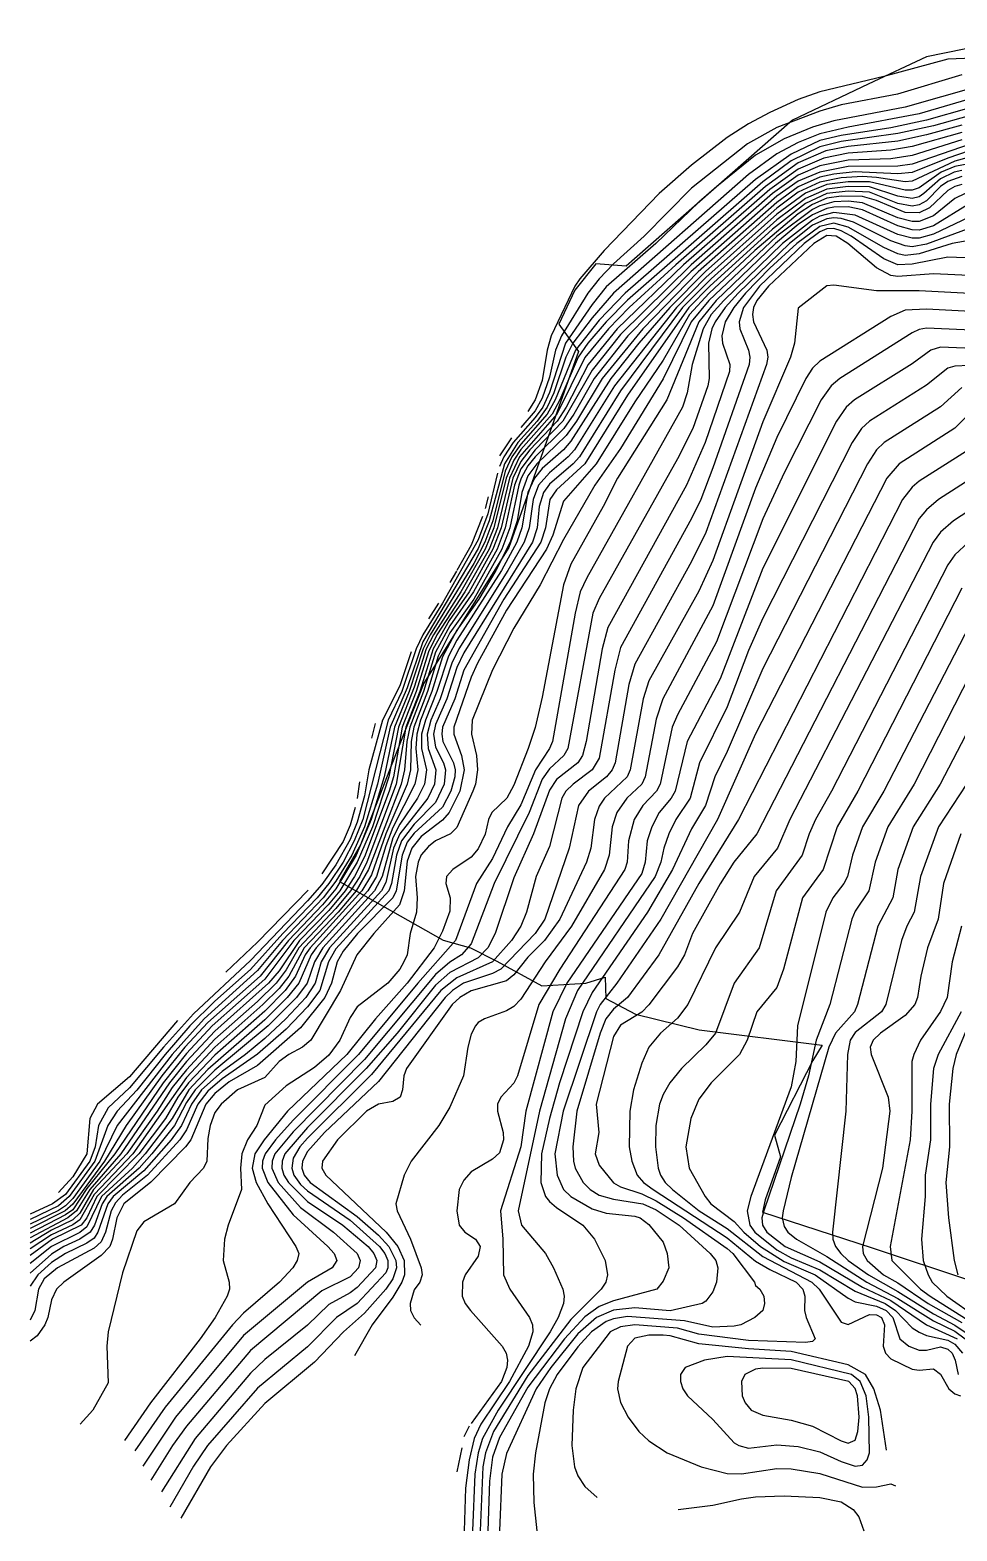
# Model space of a CAD drawing. Header units: metres. Extents: x -65 to 517, y -36 to 397.
# Drawn here: x -65.3 to 130.2, y -36 to 280.5 of the extents above; entities that cross this region are included whole.
import ezdxf

# ---------------------------------------------------------------- set-up
doc = ezdxf.new("R2010")
doc.units = ezdxf.units.M
for name, color, linetype in [('CONTOURS_1M', 3, 'Continuous'), ('CONTOURS_5M_INDEX', 4, 'Continuous'), ('SITE_BOUNDARY', 6, 'Continuous')]:
    doc.layers.add(name, color=color, linetype=linetype)

msp = doc.modelspace()

# ---------------------------------------------------------------- linework, layer by layer
at = {"layer": 'CONTOURS_1M'}
for points in [[(151, 280.49, 1), (147.72, 278.82, 1), (143.85, 275.99, 1), (141.72, 275.2, 1), (138.72, 274.79, 1), (128.22, 274.37, 1), (114.72, 270.67, 1), (101.22, 267.48, 1), (96.72, 265.85, 1), (90.72, 263.09, 1), (86.22, 260.7, 1), (81.72, 257.8, 1), (74.22, 251.98, 1), (67.37, 245.99, 1), (55.78, 233.99, 1), (50.64, 227.99, 1), (49.62, 226.49, 1), (44.58, 215.99, 1), (43.73, 212.99, 1), (42.72, 206.58, 1), (41.26, 202.49, 1), (39.72, 200.08, 1)], [(141.72, 270.63, 3), (119.22, 264.21, 3), (104.22, 261.36, 3), (99.72, 260.01, 3), (93.72, 257.55, 3), (87.72, 254.12, 3), (79.55, 247.49, 3), (75.72, 244.21, 3), (66.67, 235.49, 3), (56.22, 226.34, 3), (53.22, 222.59, 3), (47.66, 214.49, 3), (44.22, 204.05, 3), (42.82, 200.99, 3), (41.22, 198.75, 3), (36.59, 193.49, 3), (34.62, 190.49, 3), (33.72, 188.44, 3)], [(131.22, 271.03, 2), (117.66, 266.99, 2), (105.72, 264.7, 2), (101.22, 263.38, 2), (92.22, 259.93, 2), (86.02, 256.49, 2), (74.22, 247.14, 2), (64.21, 236.99, 2), (57.72, 231.18, 2), (54.72, 228.05, 2), (52.36, 224.99, 2), (46.76, 215.99, 2), (45.52, 212.99, 2), (44.22, 207.28, 2), (42.72, 202.89, 2), (41.22, 200.21, 2), (38.22, 196.7, 2)], [(136.35, 266.99, 4), (122.22, 262.8, 4), (107.22, 260.04, 4), (101.22, 258.62, 4), (96.72, 256.8, 4), (92.22, 254.36, 4), (86.22, 250.02, 4), (57.73, 224.99, 4), (53.22, 219.79, 4), (49.2, 214.49, 4), (47.72, 211.49, 4), (45.14, 203.99, 4), (43.77, 200.99, 4), (41.62, 197.99, 4), (37.56, 193.49, 4), (34.75, 188.99, 4), (31.55, 176.99, 4), (29.22, 171.17, 4), (17.56, 151.49, 4), (14.22, 141.76, 4), (10.69, 133.49, 4), (7.96, 121.49, 4), (5.27, 112.49, 4), (2.56, 106.49, 4), (-0.78, 101.01, 4), (-3.46, 97.49, 4), (-12.03, 88.49, 4), (-17.28, 82.17, 4), (-28.55, 71.99, 4), (-35.33, 64.49, 4), (-46.87, 49.49, 4), (-50.59, 41.99, 4), (-56.28, 34.11, 4), (-57.78, 32.54, 4), (-59.28, 31.58, 4), (-65.28, 28.69, 4)], [(132.72, 262.41, 6), (125.22, 260.31, 6), (117.72, 258.64, 6), (105.72, 256.99, 6), (101.22, 255.85, 6), (95.22, 252.88, 6), (89.22, 248.49, 6), (60.72, 223.55, 6), (56.22, 218.97, 6), (52.35, 214.49, 6), (50.29, 211.49, 6), (46.44, 202.49, 6), (44.79, 199.49, 6), (38.22, 192.05, 6), (36.72, 189.78, 6), (35.14, 185.99, 6), (32.54, 175.49, 6), (30.72, 170.99, 6), (25.58, 161.99, 6), (19.79, 152.99, 6), (18.28, 149.99, 6), (15.72, 141.92, 6), (12.4, 133.49, 6), (10.37, 122.99, 6), (6.95, 112.49, 6), (3.72, 105.01, 6), (0.05, 98.99, 6), (-2.39, 95.99, 6), (-9.62, 88.49, 6), (-15.78, 80.33, 6), (-26.85, 70.49, 6), (-32.28, 64.7, 6), (-37.21, 58.49, 6), (-47.37, 43.49, 6), (-53.28, 36.22, 6), (-56.28, 31.74, 6), (-57.78, 30.62, 6), (-65.28, 26.81, 6)], [(131.22, 260.41, 7), (123.72, 258.37, 7), (117.72, 257.07, 7), (107.22, 255.93, 7), (102.51, 254.99, 7), (96.72, 252.45, 7), (89.81, 247.49, 7), (70.9, 230.99, 7), (61.03, 221.99, 7), (56.67, 217.49, 7), (51.72, 211.41, 7), (45.82, 199.49, 7), (37.96, 190.49, 7), (35.83, 185.99, 7), (33.27, 175.49, 7), (31.51, 170.99, 7), (26.42, 161.99, 7), (20.52, 152.99, 7), (18.72, 149.36, 7), (16.13, 140.99, 7), (13.2, 133.49, 7), (11.35, 122.99, 7), (10.43, 119.99, 7), (5.22, 106.11, 7), (3.12, 101.99, 7), (1.17, 98.99, 7), (-2.28, 94.86, 7), (-8.48, 88.49, 7), (-12.78, 82.11, 7), (-14.98, 79.49, 7), (-26.28, 69.4, 7), (-32.28, 62.96, 7), (-35.87, 58.49, 7), (-46.14, 43.49, 7), (-52.66, 35.99, 7), (-55.46, 31.49, 7), (-57.28, 29.99, 7), (-65.28, 25.8, 7)], [(155.22, 259.86, 12), (129.72, 252.84, 12), (120.72, 248.61, 12), (119.22, 248.47, 12), (113.22, 249.41, 12), (110.22, 249.58, 12), (105.72, 249.29, 12), (101.22, 248.44, 12), (96.72, 246.27, 12), (92.22, 242.89, 12), (77.22, 229.63, 12), (69.63, 221.99, 12), (63.06, 214.49, 12), (57.18, 206.99, 12), (48.72, 193.76, 12), (47.2, 191.99, 12), (42.72, 188.01, 12), (41.06, 185.99, 12), (39.68, 182.99, 12), (38.44, 175.49, 12), (37.36, 172.49, 12), (34.13, 166.49, 12), (24.72, 151.83, 12), (22.97, 148.49, 12), (20.51, 140.99, 12), (18.09, 134.99, 12), (17.29, 131.99, 12), (17.3, 128.99, 12), (18.3, 124.49, 12), (17.87, 121.49, 12), (16.43, 118.49, 12), (12.72, 113, 12), (11.22, 110.12, 12), (8.94, 101.99, 12), (7.34, 98.99, 12), (-3.56, 86.99, 12), (-5.33, 83.99, 12), (-6.86, 79.49, 12), (-9.1, 76.49, 12), (-15.07, 70.49, 12), (-26.28, 61.18, 12), (-30.48, 56.99, 12), (-32.28, 54.36, 12), (-34.85, 49.49, 12), (-39.61, 43.49, 12), (-42.23, 40.49, 12), (-49.06, 34.49, 12), (-50.04, 32.99, 12), (-51.68, 28.49, 12), (-52.62, 26.99, 12), (-54.78, 25.51, 12), (-58.15, 23.99, 12), (-60.78, 22.38, 12), (-65.28, 18.37, 12)], [(131.22, 258.85, 8), (120.72, 255.92, 8), (116.22, 255.15, 8), (107.22, 254.55, 8), (102.07, 253.49, 8), (96.72, 251.15, 8), (90.72, 246.86, 8), (72.53, 230.99, 8), (58.49, 217.49, 8), (52.41, 209.99, 8), (47.8, 200.99, 8), (45.85, 197.99, 8), (40.09, 191.99, 8), (38.22, 189.54, 8), (36.52, 185.99, 8), (34.06, 175.49, 8), (32.32, 170.99, 8), (27.3, 161.99, 8), (23.12, 155.99, 8), (19.72, 149.99, 8), (16.88, 140.99, 8), (13.99, 133.49, 8), (11.94, 121.49, 8), (5.71, 104.99, 8), (4.24, 101.99, 8), (2.3, 98.99, 8), (-0.78, 95.25, 8), (-8.6, 86.99, 8), (-11.28, 82.33, 8), (-13.41, 79.49, 8), (-17.28, 75.61, 8), (-26.28, 67.72, 8), (-32.28, 61.26, 8), (-35.28, 57.5, 8), (-38.44, 52.49, 8), (-44.89, 43.49, 8), (-51.87, 35.99, 8), (-54.78, 30.99, 8), (-56.28, 29.59, 8), (-60.78, 27.44, 8), (-65.28, 24.71, 8)], [(141.72, 258.12, 11), (128.22, 253.49, 11), (120.72, 250.43, 11), (117.72, 250.18, 11), (108.72, 250.58, 11), (104.22, 250.12, 11), (101.22, 249.46, 11), (96.72, 247.44, 11), (92.22, 244.14, 11), (75.58, 229.49, 11), (63.94, 217.49, 11), (55.38, 206.99, 11), (49.92, 197.99, 11), (47.74, 194.99, 11), (41.57, 188.99, 11), (39.72, 186.46, 11), (38.41, 182.99, 11), (37.41, 176.99, 11), (35.99, 172.49, 11), (32.91, 166.49, 11), (29.32, 160.49, 11), (24.72, 153.95, 11), (21.72, 148.35, 11), (19.47, 140.99, 11), (17.06, 134.99, 11), (16.27, 131.99, 11), (16.1, 128.99, 11), (16.46, 124.49, 11), (15.88, 121.49, 11), (11.22, 112.32, 11), (9.72, 108.49, 11), (7.75, 101.99, 11), (5.97, 98.99, 11), (-4.94, 86.99, 11), (-6, 85.49, 11), (-8.58, 79.49, 11), (-11.03, 76.49, 11), (-15.78, 71.78, 11), (-27.78, 61.32, 11), (-31.8, 56.99, 11), (-35.29, 50.99, 11), (-41.02, 43.49, 11), (-43.66, 40.49, 11), (-50.22, 34.49, 11), (-53.28, 28.12, 11), (-54.78, 26.93, 11), (-60.78, 23.99, 11), (-65.28, 20.39, 11)], [(131.22, 257.3, 9), (120.72, 254.02, 9), (116.22, 253.36, 9), (107.22, 253.08, 9), (101.22, 251.83, 9), (96.72, 249.87, 9), (91.3, 245.99, 9), (74.11, 230.99, 9), (59.22, 216.27, 9), (53.22, 208.78, 9), (47.08, 197.99, 9), (41.22, 191.99, 9), (38.22, 187.97, 9), (36.84, 184.49, 9), (34.91, 175.49, 9), (33.2, 170.99, 9), (28.23, 161.99, 9), (23.22, 154.86, 9), (20.22, 149.33, 9), (17.68, 140.99, 9), (14.82, 133.49, 9), (14.19, 130.49, 9), (13.7, 124.49, 9), (13.01, 121.49, 9), (6.11, 103.49, 9), (3.47, 98.99, 9), (-0.32, 94.49, 9), (-7.46, 86.99, 9), (-10.73, 80.99, 9), (-12.78, 78.41, 9), (-16.17, 74.99, 9), (-26.28, 66.02, 9), (-32.28, 59.63, 9), (-43.63, 43.49, 9), (-51.78, 34.94, 9), (-54.78, 29.59, 9), (-56.28, 28.56, 9), (-60.78, 26.46, 9), (-65.28, 23.5, 9)], [(138.93, 253.49, 13), (129.72, 251.69, 13), (126.87, 250.49, 13), (122.22, 247.2, 13), (120.72, 246.69, 13), (119.22, 246.69, 13), (111.72, 248.49, 13), (107.22, 248.45, 13), (102.72, 247.89, 13), (98.22, 246.06, 13), (92.22, 241.67, 13), (77.22, 228.29, 13), (71, 221.99, 13), (57.98, 205.49, 13), (49.5, 191.99, 13), (48.21, 190.49, 13), (44.22, 187.12, 13), (41.96, 184.49, 13), (40.79, 181.49, 13), (40, 175.49, 13), (38.93, 172.49, 13), (35.49, 166.49, 13), (25.12, 149.99, 13), (23.66, 146.99, 13), (21.18, 139.49, 13), (19.24, 134.99, 13), (18.45, 131.99, 13), (18.68, 128.99, 13), (20.3, 124.49, 13), (19.98, 121.49, 13), (18.61, 118.49, 13), (12.71, 110.99, 13), (11.39, 107.99, 13), (9.72, 100.71, 13), (8.81, 98.99, 13), (-2.14, 86.99, 13), (-3.9, 83.99, 13), (-5.16, 79.49, 13), (-7.11, 76.49, 13), (-11.33, 71.99, 13), (-15.78, 67.85, 13), (-19.81, 64.49, 13), (-24.78, 60.91, 13), (-29.09, 56.99, 13), (-31.24, 53.99, 13), (-33.35, 49.49, 13), (-35.55, 46.49, 13), (-41.28, 39.93, 13), (-47.74, 34.49, 13), (-48.85, 32.99, 13), (-50.95, 26.99, 13), (-51.78, 25.74, 13), (-53.28, 24.66, 13), (-57.78, 22.5, 13), (-60.78, 20.62, 13), (-63.61, 17.99, 13), (-65.28, 15.58, 13)], [(131.22, 250.9, 14), (129.59, 250.49, 14), (126.72, 249.08, 14), (123.19, 245.99, 14), (122.22, 245.33, 14), (120.72, 244.93, 14), (117.72, 245.44, 14), (111.72, 247.45, 14), (107.22, 247.5, 14), (102.72, 246.95, 14), (98.22, 244.98, 14), (92.22, 240.49, 14), (78.31, 227.99, 14), (72.32, 221.99, 14), (59.22, 204.4, 14), (50.6, 190.49, 14), (49.26, 188.99, 14), (44.22, 184.7, 14), (42.98, 182.99, 14), (42.09, 179.99, 14), (41.64, 175.49, 14), (40.64, 172.49, 14), (26.22, 149.15, 14), (24.72, 146.05, 14), (22.61, 139.49, 14), (20.22, 134.05, 14), (19.8, 131.99, 14), (20.22, 129.27, 14), (21.92, 125.99, 14), (22.35, 124.49, 14), (22.03, 121.49, 14), (20.22, 117.61, 14), (15.72, 113.01, 14), (13.06, 109.49, 14), (12.02, 106.49, 14), (10.95, 100.49, 14), (10.35, 98.99, 14), (-0.78, 86.76, 14), (-2.37, 83.99, 14), (-4.17, 77.99, 14), (-6.78, 74.5, 14), (-11.28, 69.83, 14), (-17.28, 64.53, 14), (-24.78, 59.34, 14), (-27.78, 56.73, 14), (-29.89, 53.99, 14), (-32.28, 48.61, 14), (-33.7, 46.49, 14), (-40.51, 38.99, 14), (-45.78, 34.82, 14), (-47.28, 33.21, 14), (-48.15, 31.49, 14), (-49.36, 26.99, 14), (-50.28, 24.97, 14), (-51.78, 23.66, 14), (-59.49, 19.49, 14), (-62.28, 17.14, 14), (-63.51, 14.99, 14), (-64.28, 10.49, 14), (-65.28, 8.43, 14)], [(131.22, 247.94, 16), (129.72, 247.52, 16), (128.22, 246.63, 16), (124.35, 242.99, 16), (122.22, 241.94, 16), (119.22, 241.99, 16), (113.22, 244.56, 16), (110.22, 245.38, 16), (105.72, 245.46, 16), (102.72, 245, 16), (99.72, 243.72, 16), (96.72, 241.74, 16), (87.54, 233.99, 16), (77.92, 224.99, 16), (73.75, 220.49, 16), (68.22, 210.9, 16), (62.22, 202.11, 16), (54.07, 188.99, 16), (47.22, 181.15, 16), (44.97, 173.99, 16), (43.6, 170.99, 16), (35.22, 158.18, 16), (29.07, 146.99, 16), (27.72, 144, 16), (24.1, 133.49, 16), (24.09, 131.99, 16), (25.68, 127.49, 16), (26.26, 124.49, 16), (25.38, 119.99, 16), (23.13, 115.49, 16), (21.72, 113.88, 16), (17.22, 110.45, 16), (15.22, 107.99, 16), (14.22, 105.21, 16), (13.64, 98.99, 16), (12.66, 95.99, 16), (7.22, 89.99, 16), (3.6, 85.49, 16), (0.21, 77.99, 16), (-6.07, 67.49, 16), (-7.81, 65.99, 16), (-10.74, 64.49, 16), (-12.78, 63, 16), (-15.78, 59.63, 16), (-21.52, 56.99, 16), (-25.01, 53.99, 16), (-26.28, 52.24, 16), (-27.26, 49.49, 16), (-27.78, 46.72, 16), (-28.02, 41.99, 16), (-28.68, 40.49, 16), (-31.55, 37.49, 16), (-34.8, 32.99, 16), (-41.28, 29.17, 16), (-42.78, 27.25, 16), (-45.78, 18.43, 16), (-48.83, 5.99, 16), (-49.11, 2.99, 16), (-48.78, -4.77, 16), (-52.04, -10.51, 16), (-54.67, -13.51, 16)], [(131.92, 245.99, 17), (129.72, 244.93, 17), (125.22, 241.34, 17), (122.22, 240.14, 17), (120.72, 240.12, 17), (117.72, 240.88, 17), (110.22, 244.08, 17), (107.22, 244.43, 17), (104.22, 244.27, 17), (101.22, 243.4, 17), (99.72, 242.63, 17), (92.21, 236.99, 17), (77.87, 223.49, 17), (74.15, 218.99, 17), (68.22, 206.91, 17), (59.22, 192.25, 17), (53.79, 184.49, 17), (47.22, 173.05, 17), (42.29, 163.49, 17), (36.72, 154.33, 17), (32.22, 145.55, 17), (27.93, 134.99, 17), (27.78, 131.99, 17), (28.88, 127.49, 17), (29.09, 124.49, 17), (28.65, 121.49, 17), (28.11, 119.99, 17), (24.72, 112.32, 17), (23.36, 110.99, 17), (20.23, 109.49, 17), (18.72, 108.29, 17), (17.22, 106.6, 17), (16.57, 104.99, 17), (16, 101.99, 17), (16.32, 97.49, 17), (16.18, 94.49, 17), (14.9, 89.99, 17), (14.24, 85.49, 17), (13.53, 83.99, 17), (12.72, 82.47, 17), (10.2, 79.49, 17), (3.72, 74.5, 17), (2.22, 72.25, 17), (0.06, 67.49, 17), (-2.28, 64.34, 17), (-5.28, 61.73, 17), (-11.28, 57.87, 17), (-15.78, 53.76, 17), (-17.44, 49.49, 17), (-19.42, 46.49, 17), (-20.63, 43.49, 17), (-20.88, 40.49, 17), (-20.67, 35.99, 17), (-23.52, 28.49, 17), (-24.28, 25.49, 17), (-24.55, 20.99, 17), (-23.27, 16.49, 17), (-23.19, 14.99, 17), (-23.68, 13.49, 17), (-26.26, 8.99, 17), (-29.41, 4.49, 17), (-39.91, -9.01, 17), (-45.35, -16.94, 17)], [(132.72, 243.82, 18), (125.22, 239.22, 18), (122.22, 238.3, 18), (120.72, 238.37, 18), (117.72, 239.19, 18), (110.22, 242.58, 18), (107.22, 243.18, 18), (104.22, 243.14, 18), (102.72, 242.84, 18), (99.72, 241.52, 18), (96.72, 239.46, 18), (91.91, 235.49, 18), (79.41, 223.49, 18), (75.72, 218.99, 18), (68.99, 202.49, 18), (58.57, 185.99, 18), (55.6, 179.99, 18), (48.72, 167.86, 18), (47.23, 163.49, 18), (42.72, 139.79, 18), (41.22, 133.41, 18), (39.78, 128.99, 18), (36.72, 121.26, 18), (35.24, 118.49, 18), (32.07, 115.49, 18), (31.36, 113.99, 18), (30.72, 110.91, 18), (29.22, 107.85, 18), (27.72, 106.04, 18), (23.89, 103.49, 18), (22.52, 101.99, 18), (22.38, 100.49, 18), (23.31, 97.49, 18), (23.22, 94.66, 18), (21.72, 90.45, 18), (19.95, 86.99, 18), (14.22, 79.49, 18), (7.56, 71.99, 18), (1.49, 64.49, 18), (-10.99, 52.49, 18), (-15.88, 46.49, 18), (-17.88, 43.49, 18), (-18.46, 40.49, 18), (-17.62, 37.49, 18), (-15.16, 32.99, 18), (-9.21, 23.99, 18), (-8.62, 22.49, 18), (-8.95, 20.99, 18), (-9.87, 19.49, 18), (-12.66, 16.49, 18), (-20.28, 9.91, 18), (-22.57, 7.49, 18), (-36.78, -9.91, 18), (-43.15, -19.14, 18)], [(135.72, 242.42, 19), (125.22, 237.46, 19), (122.22, 236.59, 19), (120.72, 236.6, 19), (117.72, 237.4, 19), (108.72, 241.46, 19), (104.22, 241.99, 19), (101.22, 241.21, 19), (99.72, 240.42, 19), (93.36, 235.49, 19), (80.99, 223.49, 19), (78.37, 220.49, 19), (76.66, 217.49, 19), (74.35, 209.99, 19), (73.29, 203.99, 19), (72.28, 200.99, 19), (52.11, 164.99, 19), (50.75, 161.99, 19), (49.67, 157.49, 19), (44.92, 130.49, 19), (44.26, 128.99, 19), (41.31, 124.49, 19), (38.22, 117.11, 19), (35.43, 112.49, 19), (32.22, 105.8, 19), (28.83, 100.49, 19), (24.4, 88.49, 19), (16.47, 79.49, 19), (3.99, 64.49, 19), (-9.78, 50.59, 19), (-13.54, 46.49, 19), (-15.69, 43.49, 19), (-16.25, 41.99, 19), (-16.34, 40.49, 19), (-15.16, 37.49, 19), (-9.78, 30.63, 19), (-2.45, 23.99, 19), (-1.16, 22.49, 19), (-0.57, 20.99, 19), (-1.59, 19.49, 19), (-6.76, 16.49, 19), (-20.28, 5.21, 19), (-34.6, -12.01, 19), (-41.48, -22.31, 19)], [(132.72, 236.08, 21), (129.16, 235.49, 21), (122.22, 233.28, 21), (119.22, 232.95, 21), (117.72, 233.28, 21), (114.72, 234.62, 21), (107.22, 238.95, 21), (104.22, 239.76, 21), (101.22, 239.09, 21), (96.38, 235.49, 21), (90.72, 230.27, 21), (85.59, 224.99, 21), (83.12, 221.99, 21), (81.28, 218.99, 21), (80.58, 215.99, 21), (80.72, 214.49, 21), (82.25, 209.99, 21), (82.23, 208.49, 21), (77.08, 193.49, 21), (73.11, 184.49, 21), (56.52, 154.49, 21), (55.34, 149.99, 21), (52, 130.49, 21), (51.24, 127.49, 21), (50.22, 125.94, 21), (45.72, 122.47, 21), (44.22, 120.23, 21), (40.86, 110.99, 21), (36.72, 101.74, 21), (32.78, 89.99, 21), (31.27, 86.99, 21), (29.22, 84.82, 21), (23.22, 81.72, 21), (20.22, 79.06, 21), (12.11, 68.99, 21), (5.61, 61.49, 21), (-6.78, 49.07, 21), (-11.53, 43.49, 21), (-12.13, 41.99, 21), (-12.19, 40.49, 21), (-11.73, 38.99, 21), (-10.81, 37.49, 21), (-6.78, 33.48, 21), (0.69, 28.49, 21), (5.99, 23.99, 21), (7.23, 22.49, 21), (7.84, 20.99, 21), (7.55, 19.49, 21), (3.72, 15.34, 21), (2.22, 14.2, 21), (-2.28, 11.76, 21), (-6.78, 7.4, 21), (-15.78, 0.12, 21), (-18.78, -2.72, 21), (-30.48, -16.51, 21), (-37.53, -27.76, 21)], [(144.72, 231.96, 22), (128.22, 232.59, 22), (120.72, 231.12, 22), (117.72, 231, 22), (114.72, 232.21, 22), (107.86, 236.99, 22), (105.72, 238.17, 22), (104.22, 238.61, 22), (102.72, 238.54, 22), (101.22, 237.92, 22), (97.98, 235.49, 22), (88.54, 226.49, 22), (85.13, 221.99, 22), (84.26, 218.99, 22), (84.41, 217.49, 22), (86.22, 212.99, 22), (86.51, 211.49, 22), (86.36, 209.99, 22), (78.72, 188.2, 22), (76.14, 181.49, 22), (74.22, 177.5, 22), (59.22, 150.27, 22), (58.03, 145.49, 22), (54.72, 126.94, 22), (53.28, 124.49, 22), (49.22, 121.49, 22), (47.73, 119.99, 22), (46.83, 118.49, 22), (44.22, 108.29, 22), (41.43, 101.99, 22), (39.37, 94.49, 22), (38.18, 91.49, 22), (36.22, 88.49, 22), (32.27, 83.99, 22), (24.72, 80.66, 22), (21.35, 77.99, 22), (6.72, 60.25, 22), (-6.78, 46.79, 22), (-8.38, 44.99, 22), (-9.78, 42.62, 22), (-10.1, 40.49, 22), (-9.64, 38.99, 22), (-8.28, 37.07, 22), (-6.78, 35.69, 22), (2.22, 29.52, 22), (8.44, 23.99, 22), (9.54, 22.49, 22), (10.14, 20.99, 22), (10.14, 19.49, 22), (9.72, 18.43, 22), (3.72, 11.98, 22), (-0.64, 8.99, 22), (-6.78, 2.83, 22), (-17.28, -5.88, 22), (-27.85, -18.01, 22), (-30.78, -22.36, 22), (-35.81, -30.97, 22)], [(146.22, 228.08, 23), (125.22, 229.07, 23), (117.72, 228.54, 23), (116.22, 228.73, 23), (113.22, 230.32, 23), (107.15, 235.49, 23), (104.67, 236.99, 23), (102.72, 237.14, 23), (99.96, 235.49, 23), (90.44, 226.49, 23), (88, 223.49, 23), (87.28, 221.99, 23), (87.05, 220.49, 23), (87.28, 218.99, 23), (90.11, 212.99, 23), (90.26, 211.49, 23), (89.98, 209.99, 23), (77.22, 174.52, 23), (74.22, 168.45, 23), (62.22, 146.79, 23), (61.01, 142.49, 23), (58.09, 125.99, 23), (57.5, 124.49, 23), (56.27, 122.99, 23), (52.45, 119.99, 23), (50.38, 116.99, 23), (48.43, 107.99, 23), (43.27, 92.99, 23), (41.2, 89.99, 23), (34.01, 82.49, 23), (32.22, 81.54, 23), (26.13, 79.49, 23), (23.83, 77.99, 23), (22.23, 76.49, 23), (8.22, 58.78, 23), (-3.22, 47.99, 23), (-6.78, 44.03, 23), (-7.86, 41.99, 23), (-7.98, 40.49, 23), (-7.44, 38.99, 23), (-6.18, 37.49, 23), (3.72, 30.32, 23), (8.22, 26.35, 23), (10.35, 23.99, 23), (11.86, 20.99, 23), (11.98, 19.49, 23), (11.22, 17.13, 23), (9.72, 14.97, 23), (5.22, 9.93, 23), (0.8, 5.99, 23), (-5.28, -0.43, 23), (-15.78, -9.1, 23), (-23.85, -18.01, 23), (-27.21, -22.51, 23), (-33.5, -33.29, 23)], [(146.22, 224.24, 24), (122.22, 225.47, 24), (113.22, 225.51, 24), (104.22, 226.72, 24), (102.72, 226.54, 24), (96.72, 221.83, 24), (95.92, 214.49, 24), (95.09, 211.49, 24), (89.22, 197.88, 24), (78.72, 168.66, 24), (75.72, 162.19, 24), (65.22, 143.24, 24), (64, 139.49, 24), (61.27, 124.49, 24), (60.61, 122.99, 24), (55.83, 118.49, 24), (54.72, 116.85, 24), (53.74, 113.99, 24), (52.94, 107.99, 24), (52.05, 104.99, 24), (46.46, 92.99, 24), (43.21, 88.49, 24), (39.72, 84.96, 24), (36.72, 81.25, 24), (35.22, 80, 24), (27.72, 77.87, 24), (25.35, 76.49, 24), (23.76, 74.99, 24), (14.08, 61.49, 24), (13.54, 59.99, 24), (13.24, 56.99, 24), (12.75, 55.49, 24), (11.22, 54.57, 24), (8.21, 53.99, 24), (5.68, 52.49, 24), (-0.46, 46.49, 24), (-3.59, 41.99, 24), (-3.77, 40.49, 24), (-2.94, 38.99, 24), (9.84, 26.99, 24), (12.29, 23.99, 24), (13.62, 20.99, 24), (13.68, 17.99, 24), (13.09, 16.49, 24), (11.22, 13.31, 24), (6.89, 7.49, 24), (3.12, 0.89, 24)], [(150.72, 216.44, 26), (123.72, 217.63, 26), (122.22, 217.34, 26), (120.72, 216.62, 26), (105.45, 206.99, 26), (103.62, 205.49, 26), (101.56, 202.49, 26), (93.72, 187.11, 26), (89.22, 177.42, 26), (79.47, 151.49, 26), (71.22, 136.07, 26), (70.13, 133.49, 26), (67.61, 121.49, 26), (66.79, 119.99, 26), (63.92, 116.99, 26), (62.11, 113.99, 26), (60.9, 109.49, 26), (60.61, 104.99, 26), (60.14, 103.49, 26), (46.4, 82.49, 26), (42.03, 74.99, 26), (37.52, 59.99, 26), (36.72, 58.4, 26), (34.02, 55.49, 26), (33.29, 53.99, 26), (33.28, 52.49, 26), (34.47, 47.99, 26), (34.59, 46.49, 26), (33.72, 43.74, 26), (32.22, 42.37, 26), (27.72, 39.69, 26), (26.22, 37.99, 26), (25.21, 35.99, 26), (24.73, 31.49, 26), (25.18, 28.49, 26), (26.42, 26.99, 26), (28.64, 25.49, 26), (29.63, 23.99, 26), (29.22, 21.91, 26), (26.48, 17.99, 26), (25.91, 16.49, 26), (25.85, 13.49, 26), (26.47, 11.99, 26), (27.57, 10.49, 26), (34.27, 2.99, 26), (35.12, 1.49, 26), (35.39, -0.01, 26), (35.25, -1.51, 26), (34.1, -4.51, 26), (27.72, -13.32, 26)], [(152.22, 212.56, 27), (126.72, 213.63, 27), (124.68, 212.99, 27), (120.72, 210.11, 27), (108.55, 202.49, 27), (106.82, 200.99, 27), (104.8, 197.99, 27), (89.22, 167.04, 27), (80.22, 143.71, 27), (73.29, 130.49, 27), (70.77, 119.99, 27), (69.9, 118.49, 27), (67.36, 115.49, 27), (65.8, 112.49, 27), (64.82, 109.49, 27), (64.44, 104.99, 27), (63.72, 102.63, 27), (47.92, 79.49, 27), (44.94, 73.49, 27), (39.29, 52.49, 27), (38.21, 44.99, 27), (33.91, 31.49, 27), (34.4, 25.49, 27), (34.56, 17.99, 27), (35.87, 14.99, 27), (40.03, 8.99, 27), (40.69, 7.49, 27), (40.75, 5.99, 27), (39.85, 2.99, 27), (35.84, -4.51, 27), (29.79, -13.51, 27), (28.34, -16.51, 27), (27.32, -21.01, 27), (26.51, -27.01, 27), (26.28, -36.01, 27)], [(132.72, 209.74, 28), (129.72, 209.64, 28), (128.22, 209.18, 28), (123.72, 205.58, 28), (111.72, 198.03, 28), (110.02, 196.49, 28), (108.05, 193.49, 28), (89.22, 156.5, 28), (86.22, 149.65, 28), (81.72, 137.78, 28), (75.88, 125.99, 28), (73.93, 118.49, 28), (70.9, 113.99, 28), (69.43, 110.99, 28), (68.36, 107.99, 28), (67.74, 104.99, 28), (66.53, 101.99, 28), (50.16, 77.99, 28), (47.61, 71.99, 28), (42.17, 52.49, 28), (37.67, 31.49, 28), (38.34, 28.49, 28), (43.38, 22.49, 28), (45.07, 19.49, 28), (47.1, 14.99, 28), (47.37, 13.49, 28), (47.23, 11.99, 28), (46.07, 8.99, 28), (44.4, 5.99, 28), (33.42, -10.51, 28), (30.12, -16.51, 28), (29.23, -19.51, 28), (28.53, -24.01, 28), (28.05, -36.01, 28)], [(131.22, 205.13, 29), (126.72, 201.06, 29), (114.81, 193.49, 29), (113.22, 191.97, 29), (111.3, 188.99, 29), (89.22, 145.84, 29), (81.72, 128.32, 29), (79.08, 122.99, 29), (77.13, 116.99, 29), (74.22, 112.02, 29), (70.22, 103.49, 29), (64.94, 94.49, 29), (53.22, 77.52, 29), (51.31, 73.49, 29), (46.36, 58.49, 29), (44.22, 50.99, 29), (42.6, 43.49, 29), (42.46, 37.49, 29), (43.43, 34.49, 29), (44.22, 33.48, 29), (45.72, 32.17, 29), (51.31, 28.49, 29), (53.76, 25.49, 29), (56.02, 20.99, 29), (56.48, 17.99, 29), (56.16, 16.49, 29), (55.12, 14.99, 29), (48.72, 8.6, 29), (39.72, -3.25, 29), (32.48, -15.01, 29), (30.77, -19.51, 29), (30.22, -22.51, 29), (29.62, -36.01, 29)], [(36.21, 194.48, 2), (33.72, 190.7, 2)], [(132.72, 192.03, 31), (122.22, 185.33, 31), (120.72, 184.07, 31), (118.66, 181.49, 31), (84.12, 113.99, 31), (75.76, 100.49, 31), (67.3, 85.49, 31), (60.69, 76.49, 31), (57.72, 74.03, 31), (56.13, 71.99, 31), (54.94, 68.99, 31), (50.03, 52.49, 31), (49.15, 44.99, 31), (49.28, 41.99, 31), (49.66, 40.49, 31), (51.34, 37.49, 31), (52.85, 35.99, 31), (54.72, 34.82, 31), (57.72, 33.94, 31), (63.94, 32.99, 31), (66.72, 31.68, 31), (71.62, 28.49, 31), (78.14, 22.49, 31), (79.31, 20.99, 31), (79.73, 19.49, 31), (79.5, 16.49, 31), (78.72, 14.43, 31), (77.22, 12.42, 31), (76.44, 11.99, 31), (69.72, 10.44, 31), (62.22, 11.01, 31), (57.72, 10.52, 31), (54.18, 8.99, 31), (50.22, 5.56, 31), (44.57, -1.51, 31), (41.43, -6.01, 31), (35.22, -19.7, 31), (34.23, -24.01, 31), (33.7, -36.01, 31)], [(33.26, 187.03, 3), (31.23, 178.49, 3), (29.22, 172.97, 3), (21.72, 159.6, 3), (17.53, 152.99, 3), (16.15, 149.99, 3), (13.1, 140.99, 3), (10.21, 134.99, 3), (4.9, 113.99, 3), (3.08, 109.49, 3), (0.72, 105.02, 3), (-2.28, 100.51, 3), (-4.76, 97.49, 3), (-12, 89.99, 3), (-18.78, 82.39, 3), (-26.28, 75.7, 3), (-31.56, 70.49, 3), (-36.8, 64.49, 3), (-42.78, 56.93, 3), (-46.92, 52.49, 3), (-48.87, 49.49, 3), (-51.6, 41.99, 3), (-57.02, 34.49, 3), (-59.28, 32.57, 3), (-65.28, 29.65, 3)], [(135.72, 187.53, 32), (126.28, 181.49, 32), (123.72, 179.34, 32), (122.22, 177.48, 32), (87.99, 110.99, 32), (83.15, 104.99, 32), (80.22, 100.42, 32), (74.38, 89.99, 32), (72.71, 85.49, 32), (71.22, 82.94, 32), (65.22, 74.91, 32), (63.72, 73.4, 32), (59.22, 70.65, 32), (57.72, 68.28, 32), (54.12, 53.99, 32), (54.69, 47.99, 32), (53.89, 43.49, 32), (54.72, 41.16, 32), (57.72, 37.42, 32), (59.22, 36.57, 32), (63.72, 35.06, 32), (66.72, 33.62, 32), (72.53, 29.99, 32), (81.72, 23.54, 32), (82.93, 22.49, 32), (87.47, 16.49, 32), (87.72, 15.75, 32), (88.62, 14.99, 32), (89.43, 13.49, 32), (89.59, 11.99, 32), (89.21, 10.49, 32), (87.56, 8.99, 32), (84.61, 7.49, 32), (83.22, 7.17, 32), (78.72, 6.99, 32), (72.72, 8.33, 32), (60.72, 9.19, 32), (57.72, 8.75, 32), (56.22, 8.17, 32), (53.12, 5.99, 32), (50.22, 2.84, 32), (45.9, -3.01, 32), (44.23, -6.01, 32), (43.24, -9.01, 32), (41.31, -19.51, 32), (40.78, -24.01, 32), (40.94, -30.01, 32), (41.6, -36.01, 32)], [(31.29, 182.06, 2), (30.72, 179.57, 2)], [(138.72, 183.04, 33), (129.41, 176.99, 33), (126.72, 174.59, 33), (125.15, 172.49, 33), (94.92, 113.99, 33), (92.3, 107.99, 33), (87.4, 101.99, 33), (84.31, 94.49, 33), (79.24, 86.99, 33), (73.45, 74.99, 33), (71.22, 72.1, 33), (67.67, 68.99, 33), (65.23, 65.99, 33), (63.72, 62.65, 33), (61.98, 56.99, 33), (61.19, 52.49, 33), (61.06, 44.99, 33), (61.62, 41.99, 33), (62.75, 38.99, 33), (64.07, 37.49, 33), (66.1, 35.99, 33), (81.72, 25.77, 33), (87.72, 20.9, 33), (90.72, 19.1, 33), (96.25, 16.49, 33), (97.7, 14.99, 33), (98.07, 13.49, 33), (98.04, 10.49, 33), (98.34, 8.99, 33), (100.25, 4.49, 33), (99.72, 3.94, 33), (98.22, 3.7, 33), (86.22, 4.13, 33), (75.72, 5.48, 33), (71.22, 6.73, 33), (62.22, 7.45, 33), (59.22, 7.04, 33), (57.08, 5.99, 33), (51.31, -1.51, 33), (49.81, -6.01, 33), (49.26, -10.51, 33), (48.99, -18.01, 33), (49.55, -22.51, 33), (50.22, -24.35, 33), (51.72, -26.62, 33), (54.3, -28.93, 33)], [(30.16, 177.93, 2), (27.72, 171.89, 2), (24.72, 166.54, 2)], [(132.57, 172.49, 34), (129.72, 169.81, 34), (128.22, 167.7, 34), (103.7, 119.99, 34), (100.31, 113.99, 34), (98.97, 110.99, 34), (97.51, 106.49, 34), (92.08, 98.99, 34), (88.46, 86.99, 34), (83.17, 79.49, 34), (79.29, 68.99, 34), (77.22, 66.47, 34), (72.09, 61.49, 34), (69.66, 58.49, 34), (68.22, 56.04, 34), (67.46, 53.99, 34), (66.68, 49.49, 34), (66.59, 44.99, 34), (67.14, 40.49, 34), (67.64, 38.99, 34), (68.63, 37.49, 34), (70.19, 35.99, 34), (75.83, 31.49, 34), (81.72, 27.79, 34), (89.22, 21.89, 34), (99.57, 16.49, 34), (101.14, 14.99, 34), (105.72, 8.01, 34), (107.22, 7.55, 34), (111.72, 9.64, 34), (113.22, 9.58, 34), (114.24, 8.99, 34), (114.91, 7.49, 34), (114.6, 2.99, 34), (115.08, 1.49, 34), (116.22, 0.28, 34), (120.72, -1.91, 34), (122.22, -2.1, 34), (125.22, -1.79, 34), (126.72, -2.97, 34), (128.48, -6.01, 34), (129.72, -7.06, 34), (130.9, -7.51, 34)], [(24.64, 166.41, 2), (23.22, 164.01, 2)], [(20.86, 159.63, 2), (18.72, 156.31, 2)], [(134.91, 158.99, 36), (114.78, 119.99, 36), (110.25, 112.49, 36), (108.11, 106.49, 36), (107.08, 101.99, 36), (106.32, 100.49, 36), (104.01, 97.49, 36), (102.49, 94.49, 36), (96.55, 70.49, 36), (96.17, 62.99, 36), (95.22, 57.62, 36), (86.68, 34.49, 36), (85.93, 31.49, 36), (86.51, 28.49, 36), (87.52, 26.99, 36), (92.22, 23.26, 36), (95.22, 21.6, 36), (101.22, 19.09, 36), (108.72, 14.54, 36), (115.06, 11.99, 36), (117.24, 10.49, 36), (120.72, 6.85, 36), (122.22, 5.89, 36), (123.72, 5.18, 36), (128.22, 4.24, 36), (129.72, 3.36, 36), (131.37, 1.49, 36)], [(15.12, 149.38, 2), (12.72, 142.17, 2), (9.07, 134.99, 2), (6.13, 124.49, 2), (5.22, 119.01, 2), (3.72, 113.42, 2), (2.22, 109.77, 2), (-0.78, 104.49, 2), (-3.78, 100.32, 2), (-6.78, 96.9, 2), (-18.78, 84.27, 2), (-30.78, 73.02, 2), (-37.12, 65.99, 2), (-44.28, 57.4, 2), (-48.78, 53.25, 2), (-50.84, 49.49, 2), (-51.56, 44.99, 2), (-52.7, 41.99, 2), (-57.78, 34.95, 2), (-60.52, 32.99, 2), (-65.28, 30.79, 2)], [(136.49, 151.49, 37), (121.12, 121.49, 37), (115.58, 112.49, 37), (112.91, 104.99, 37), (111.57, 98.99, 37), (108.72, 94.69, 37), (107.98, 92.99, 37), (103.37, 74.99, 37), (100.51, 67.49, 37), (98.87, 59.99, 37), (97.1, 53.99, 37), (89.43, 31.49, 37), (89.05, 29.99, 37), (89.16, 28.49, 37), (90.07, 26.99, 37), (93.97, 23.99, 37), (101.22, 20.73, 37), (110.22, 15.42, 37), (116.22, 12.59, 37), (123.72, 7.44, 37), (130.24, 4.49, 37)], [(141.72, 150.47, 38), (126.65, 121.49, 38), (120.92, 112.49, 38), (117.71, 103.49, 38), (116.64, 97.49, 38), (113.47, 91.49, 38), (109.23, 74.99, 38), (108.58, 73.49, 38), (104.55, 68.99, 38), (103.17, 65.99, 38), (95.22, 38.52, 38), (93.55, 31.49, 38), (93.34, 29.99, 38), (93.72, 28.16, 38), (94.53, 26.99, 38), (96.33, 25.49, 38), (102.72, 21.87, 38), (111.14, 16.49, 38), (117.72, 13.02, 38), (125.22, 8.28, 38), (129.72, 6.11, 38), (135.72, 1.68, 38)], [(7.47, 134.24, 1), (6.72, 131.14, 1)], [(4.19, 121.95, 1), (3.72, 118.47, 1)], [(132.17, 121.49, 39), (126.25, 112.49, 39), (122.51, 101.99, 39), (121.17, 94.49, 39), (119.61, 91.49, 39), (118.5, 88.49, 39), (115.18, 74.99, 39), (114.23, 73.49, 39), (108.72, 69.11, 39), (107.62, 67.49, 39), (107.07, 64.49, 39), (106.72, 52.49, 39), (103.91, 26.99, 39), (103.98, 25.49, 39), (104.54, 23.99, 39), (105.66, 22.49, 39), (107.25, 20.99, 39), (111.51, 17.99, 39), (117.72, 14.52, 39), (125.22, 9.78, 39), (129.72, 7.42, 39), (137.22, 2.36, 39)], [(3.29, 116.56, 1), (2.22, 112.8, 1), (0.72, 109.37, 1), (-3.78, 102.55, 1)], [(-6.66, 99.11, 1), (-17.28, 88.12, 1), (-23.97, 81.79, 1)], [(131.09, 91.49, 41), (129.18, 83.99, 41), (128.09, 76.49, 41), (126.72, 73.52, 41), (122.49, 67.49, 41), (121.05, 64.49, 41), (120.68, 62.99, 41), (120.65, 52.49, 41), (120.29, 46.49, 41), (116.07, 23.99, 41), (116.43, 20.99, 41), (122.5, 14.99, 41), (124.5, 13.49, 41), (150.69, -3.01, 41)], [(135.02, 76.49, 43), (130.02, 64.49, 43), (129.32, 61.49, 43), (128.54, 53.99, 43), (128.61, 44.99, 43), (127.81, 37.49, 43), (128.35, 29.99, 43), (129.56, 20.99, 43), (130.35, 17.99, 43)], [(131.04, 73.49, 42), (126.17, 64.49, 42), (125.22, 61.49, 42), (124.56, 53.99, 42), (124.6, 46.49, 42), (123.48, 38.99, 42), (123.44, 34.49, 42), (122.7, 25.49, 42), (123.01, 20.99, 42), (124.13, 17.99, 42), (124.97, 16.49, 42), (128.05, 13.49, 42), (134.42, 8.99, 42)], [(-34.15, 71.62, 1), (-44.28, 59.74, 1), (-51.08, 53.99, 1), (-52.65, 50.99, 1), (-53.29, 43.49, 1), (-56.28, 38.7, 1), (-59.28, 35.33, 1)], [(115.29, -18.94, 34), (114.02, -10.51, 34), (112.65, -6.01, 34), (110.88, -3.01, 34), (107.22, -0.95, 34), (95.22, 1.82, 34), (86.22, 2.38, 34), (75.72, 3.48, 34), (69.72, 5.17, 34), (68.22, 5.3, 34), (65.22, 5.26, 34), (62.22, 4.63, 34), (60.69, 2.99, 34), (58.71, -4.51, 34), (58.57, -6.01, 34), (59.22, -8.95, 34), (60.87, -12.01, 34), (63.08, -15.01, 34), (65.22, -16.98, 34), (69.05, -19.51, 34), (76.22, -22.51, 34), (81.72, -23.9, 34), (84.72, -23.94, 34), (92.22, -22.84, 34), (95.22, -22.89, 34), (101.22, -23.87, 34), (110.22, -26.77, 34), (113.22, -26.71, 34), (116.22, -26.08, 34), (117.23, -26.51, 34)], [(105.72, -16.97, 36), (107.22, -17.47, 36), (108.72, -16.88, 36), (109.25, -15.01, 36), (109.54, -12.01, 36), (109.21, -7.51, 36), (108.72, -5.94, 36), (107.35, -4.51, 36), (95.22, -1.72, 36), (89.22, -1.69, 36), (87.72, -1.92, 36), (85.44, -3.01, 36), (84.75, -4.51, 36), (84.87, -7.51, 36), (85.5, -9.01, 36), (86.78, -10.51, 36), (89.22, -11.59, 36), (95.22, -12.62, 36), (99.72, -13.92, 36), (105.72, -16.97, 36)], [(27.32, -13.91, 26), (26.22, -16.14, 26)], [(25.77, -18.46, 26), (24.72, -23.53, 26)], [(71.38, -31.51, 33), (78.72, -30.57, 33), (84.72, -29.2, 33), (87.72, -28.83, 33), (93.72, -28.63, 33), (101.22, -28.92, 33), (105.72, -29.88, 33), (108.27, -31.51, 33), (109.45, -33.01, 33), (110.52, -36.01, 33)]]:
    msp.add_polyline3d(points, dxfattribs=at)
at = {"layer": 'CONTOURS_5M_INDEX'}
for points in [[(132.65, 263.99, 5), (123.72, 261.49, 5), (116.22, 259.89, 5), (105.72, 258.28, 5), (101.22, 257.16, 5), (95.22, 254.34, 5), (87.72, 248.97, 5), (60.18, 224.99, 5), (54.72, 219.32, 5), (49.76, 212.99, 5), (45.47, 202.49, 5), (43.79, 199.49, 5), (38.22, 193.15, 5), (36.34, 190.49, 5), (34.93, 187.49, 5), (32.29, 176.99, 5), (30.64, 172.49, 5), (28.3, 167.99, 5), (19.08, 152.99, 5), (17.6, 149.99, 5), (14.66, 140.99, 5), (11.57, 133.49, 5), (9.37, 122.99, 5), (6.66, 113.99, 5), (3.51, 106.49, 5), (-0.78, 99.4, 5), (-3.58, 95.99, 5), (-10.8, 88.49, 5), (-16.76, 80.99, 5), (-27.78, 71.19, 5), (-32.64, 65.99, 5), (-37.48, 59.99, 5), (-45.03, 49.49, 5), (-49.55, 41.99, 5), (-56.28, 32.9, 5), (-57.85, 31.49, 5), (-65.28, 27.75, 5)], [(133.13, 256.49, 10), (120.72, 252.17, 10), (117.72, 251.75, 10), (107.22, 251.68, 10), (101.22, 250.55, 10), (96.72, 248.64, 10), (92.22, 245.43, 10), (74.06, 229.49, 10), (60.78, 215.99, 10), (53.68, 206.99, 10), (49.41, 199.49, 10), (47.3, 196.49, 10), (41.22, 190.51, 10), (39.72, 188.62, 10), (38.25, 185.99, 10), (37.76, 184.49, 10), (35.91, 175.49, 10), (34.17, 170.99, 10), (28.27, 160.49, 10), (23.22, 153.35, 10), (20.8, 148.49, 10), (18.51, 140.99, 10), (15.65, 133.49, 10), (15.12, 130.49, 10), (14.94, 124.49, 10), (14.25, 121.49, 10), (9.73, 110.99, 10), (6.72, 102.34, 10), (4.69, 98.99, 10), (-6.24, 86.99, 10), (-7.27, 85.49, 10), (-9.27, 80.99, 10), (-11.47, 77.99, 10), (-15.78, 73.62, 10), (-26.28, 64.34, 10), (-31.89, 58.49, 10), (-34.1, 55.49, 10), (-36.7, 50.99, 10), (-42.34, 43.49, 10), (-51.19, 34.49, 10), (-53.28, 30.01, 10), (-54.51, 28.49, 10), (-60.56, 25.49, 10), (-65.28, 22.09, 10)], [(131.22, 249.57, 15), (128.22, 248.53, 15), (126.72, 247.49, 15), (123.72, 244.48, 15), (122.22, 243.63, 15), (120.72, 243.35, 15), (117.72, 243.94, 15), (111.72, 246.33, 15), (107.22, 246.54, 15), (102.72, 246.01, 15), (98.22, 243.89, 15), (91.24, 238.49, 15), (78.09, 226.49, 15), (73.63, 221.99, 15), (60.72, 203.47, 15), (51.72, 188.99, 15), (45.72, 183.51, 15), (44.32, 181.49, 15), (43.38, 175.49, 15), (42.42, 172.49, 15), (34.65, 160.49, 15), (26.16, 145.49, 15), (24.28, 139.49, 15), (21.72, 133.49, 15), (21.55, 131.99, 15), (21.77, 130.49, 15), (24.02, 125.99, 15), (24.33, 124.49, 15), (24.26, 122.99, 15), (23.47, 119.99, 15), (21.72, 116.64, 15), (15.72, 111.14, 15), (14.22, 109.23, 15), (13.16, 106.49, 15), (11.93, 98.99, 15), (11.19, 97.49, 15), (3.76, 89.99, 15), (0.72, 86.24, 15), (-0.52, 83.99, 15), (-1.74, 79.49, 15), (-3.15, 76.49, 15), (-8.28, 70.08, 15), (-17.28, 62.16, 15), (-23.28, 58.69, 15), (-26.28, 56.24, 15), (-28.22, 53.99, 15), (-31.39, 46.49, 15), (-32.51, 44.99, 15), (-39.78, 37.55, 15), (-45.49, 32.99, 15), (-46.95, 29.99, 15), (-47.87, 25.49, 15), (-48.48, 23.99, 15), (-50.28, 22.06, 15), (-58.15, 16.49, 15), (-59.69, 14.99, 15), (-60.78, 12.73, 15), (-61.49, 8.99, 15), (-62.17, 7.49, 15), (-63.78, 5.11, 15), (-65.28, 4, 15)], [(134.22, 239.21, 20), (123.72, 235.34, 20), (120.72, 234.79, 20), (119.22, 234.98, 20), (116.22, 236.06, 20), (108.38, 239.99, 20), (105.72, 240.76, 20), (104.22, 240.87, 20), (102.72, 240.68, 20), (99.72, 239.32, 20), (94.86, 235.49, 20), (84.02, 224.99, 20), (81.28, 221.99, 20), (79.15, 218.99, 20), (78.48, 217.49, 20), (77.79, 214.49, 20), (77.91, 206.99, 20), (77.66, 205.49, 20), (74.48, 196.49, 20), (71.22, 190.05, 20), (54.72, 160.65, 20), (53.37, 157.49, 20), (48.09, 128.99, 20), (47.25, 127.49, 20), (44.22, 124.73, 20), (42.72, 122.5, 20), (39.95, 115.49, 20), (32.59, 100.49, 20), (27.72, 87.83, 20), (25.67, 85.49, 20), (23.22, 83.92, 20), (20.22, 81.31, 20), (5.22, 63.44, 20), (-9.78, 48.17, 20), (-13.63, 43.49, 20), (-14.2, 41.99, 20), (-14.26, 40.49, 20), (-12.95, 37.49, 20), (-8.28, 32.17, 20), (-1.27, 26.99, 20), (3.71, 22.49, 20), (4.36, 20.99, 20), (4, 19.49, 20), (2.22, 17.57, 20), (-3.78, 14.63, 20), (-18.78, 2.02, 20), (-32.28, -13.92, 20), (-35.21, -18.01, 20), (-39.78, -25.32, 20)], [(149.22, 220.32, 25), (123.72, 221.6, 25), (119.22, 221.4, 25), (116.22, 220.09, 25), (101.22, 210.68, 25), (99.72, 209.2, 25), (98.32, 206.99, 25), (92.22, 194.58, 25), (87.72, 183.86, 25), (78.72, 159.1, 25), (68.13, 139.49, 25), (66.72, 135.2, 25), (64.44, 122.99, 25), (63.7, 121.49, 25), (60.57, 118.49, 25), (58.44, 115.49, 25), (57.49, 112.49, 25), (56.8, 106.49, 25), (55.83, 103.49, 25), (48.86, 91.49, 25), (43.34, 83.99, 25), (38.22, 76.13, 25), (36.72, 74.6, 25), (35.22, 73.69, 25), (30.56, 71.99, 25), (29.22, 71.19, 25), (28.67, 70.49, 25), (27.72, 68.75, 25), (27.03, 65.99, 25), (26.13, 59.99, 25), (23.22, 53.38, 25), (20.89, 49.49, 25), (15.12, 41.99, 25), (13.61, 38.99, 25), (11.88, 32.99, 25), (12.11, 31.49, 25), (14.93, 25.49, 25), (17.18, 19.49, 25), (17.39, 17.99, 25), (16.88, 16.49, 25), (15.72, 14.83, 25), (14.88, 11.99, 25), (14.96, 10.49, 25), (15.72, 8.94, 25), (17.1, 7.37, 25)], [(134.22, 201.07, 30), (129.72, 196.54, 30), (117.99, 188.99, 30), (115.41, 185.99, 30), (87.72, 132.05, 30), (79.67, 113.99, 30), (67.74, 92.99, 30), (58.45, 79.49, 30), (54.95, 74.99, 30), (54.19, 73.49, 30), (47.12, 52.49, 30), (45.41, 43.49, 30), (45.88, 38.99, 30), (47.22, 36.02, 30), (48.72, 34.55, 30), (53.22, 31.92, 30), (56.22, 30.99, 30), (62.22, 30.36, 30), (63.38, 29.99, 30), (65.22, 28.6, 30), (68.22, 24.9, 30), (69.09, 22.49, 30), (69.42, 19.49, 30), (68.22, 16.67, 30), (66.86, 14.99, 30), (57.72, 12.54, 30), (54.72, 11.3, 30), (51.72, 9.14, 30), (47.41, 4.49, 30), (39.72, -5.65, 30), (33.72, -16.33, 30), (32.22, -20.45, 30), (31.62, -25.51, 30), (31.28, -36.01, 30)], [(131.22, 162.77, 35), (109.25, 119.99, 35), (104.91, 112.49, 35), (101.94, 103.49, 35), (97.59, 97.49, 35), (93.58, 82.49, 35), (92.22, 78.62, 35), (87.98, 73.49, 35), (85.95, 67.49, 35), (84.3, 64.49, 35), (78.31, 58.49, 35), (75.72, 55.02, 35), (74.08, 50.99, 35), (72.97, 44.99, 35), (73.73, 40.49, 35), (77.08, 34.49, 35), (78.28, 32.99, 35), (83.22, 29.27, 35), (85.22, 26.99, 35), (88.74, 23.99, 35), (93.72, 20.83, 35), (100.24, 17.99, 35), (107.22, 13.07, 35), (108.72, 12.32, 35), (113.22, 11.43, 35), (115.24, 10.49, 35), (116.63, 8.99, 35), (118.1, 4.49, 35), (120, 2.99, 35), (122.22, 2.1, 35), (123.72, 2.12, 35), (126.72, 2.81, 35), (128.22, 2.34, 35), (129.13, 1.49, 35), (129.78, -0.01, 35), (130.44, -3.01, 35)], [(130.97, 110.99, 40), (127.3, 100.49, 40), (126.18, 92.99, 40), (123.99, 86.99, 40), (122.56, 80.99, 40), (121.86, 76.49, 40), (121.28, 74.99, 40), (119.22, 72.7, 40), (114.03, 68.99, 40), (112.48, 67.49, 40), (111.9, 65.99, 40), (112.05, 64.49, 40), (115.65, 55.49, 40), (116, 52.49, 40), (114.49, 40.49, 40), (110.25, 23.99, 40), (110.41, 22.49, 40), (111.26, 20.99, 40), (114.71, 17.99, 40), (117.72, 16.35, 40), (124.08, 11.99, 40), (131.22, 7.93, 40)], [(105.72, -21.34, 35), (108.72, -22.36, 35), (110.22, -22.15, 35), (111.21, -21.01, 35), (111.73, -19.51, 35), (111.59, -12.01, 35), (111, -7.51, 35), (109.79, -4.51, 35), (107.92, -3.01, 35), (95.22, 0.11, 35), (81.72, 0.8, 35), (76.94, -0.01, 35), (72.85, -1.51, 35), (71.86, -3.01, 35), (71.9, -4.51, 35), (72.37, -6.01, 35), (73.33, -7.51, 35), (78.72, -12.5, 35), (83.22, -17.44, 35), (84.14, -18.01, 35), (86.22, -18.54, 35), (92.22, -17.83, 35), (96.72, -18.17, 35), (101.22, -19.35, 35), (105.72, -21.34, 35)]]:
    msp.add_polyline3d(points, dxfattribs=at)
at = {"layer": 'SITE_BOUNDARY'}
msp.add_polyline3d([(135.8, 277.3, 0), (123.72, 274.85, 0), (111.46, 269.04, 0), (95.48, 261.47, 0), (62.18, 232.23, 0), (60.41, 230.67, 0), (54.03, 231.17, 0), (49.63, 225.64, 0), (46.19, 218.43, 0), (50.36, 212.69, 0), (35.65, 171.34, 0), (17.79, 142.75, 0), (10.89, 125.36, 0), (4.4, 108.7, 0), (0, 100.91, 0), (21.86, 88.56, 0), (27.61, 86.98, 0), (33.17, 84.13, 0), (42.62, 78.95, 0), (51.93, 79.47, 0), (55.97, 80.79, 0), (56.13, 76.27, 0), (62.38, 73, 0), (75.83, 69.67, 0), (101.77, 66.44, 0), (99.78, 63.2, 0), (91.69, 47.42, 0), (92.95, 42.89, 0), (89.73, 33.82, 0), (89.17, 31.21, 0), (112.28, 23.67, 0), (133.05, 16.78, 0)], dxfattribs=at)

doc.saveas('drawing.dxf')
